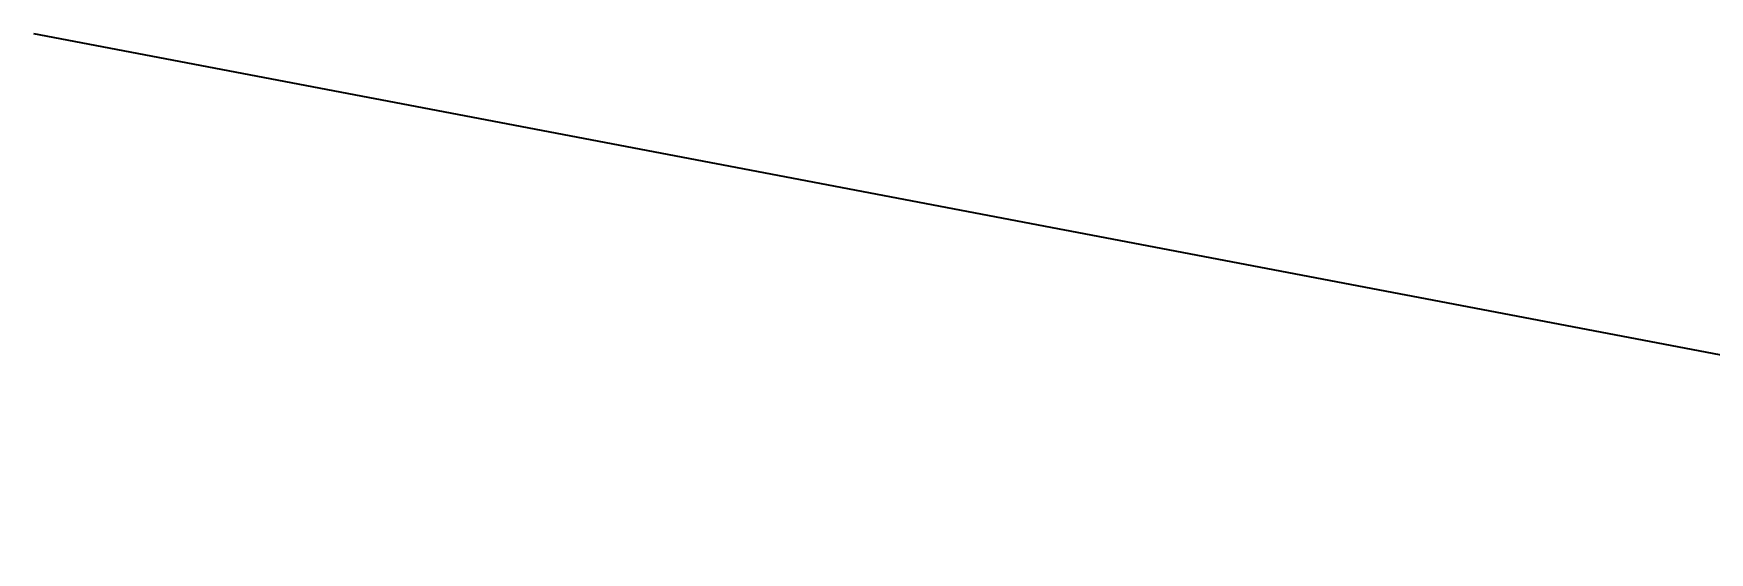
# Model space of a CAD drawing. Header units: millimetres. Extents: x -139278 to 641613, y -260926 to 217780.
# Drawn here: x 100419 to 118929, y 32394 to 38124 of the extents above; entities that cross this region are included whole.
import ezdxf

# ---------------------------------------------------------------- set-up
doc = ezdxf.new("R2010")
doc.units = ezdxf.units.MM
doc.styles.add('ISOCP', font='ISOCP', dxfattribs={"width": 0.9})
doc.dimstyles.new('M_150', dxfattribs={"dimscale": 150, "dimtxt": 2.5, "dimasz": 2, "dimexe": 2, "dimexo": 2, "dimgap": 1, "dimtad": 1, "dimlfac": 0.001, "dimzin": 1, "dimdsep": 46, "dimtxsty": 'ISOCP', "dimblk": 'OBLIQUE', "dimcen": 2.5, "dimclrd": 256, "dimclre": 256, "dimclrt": 256, "dimadec": 0, "dimazin": 0, "dimtfac": 1, "dimtmove": 2, "dimatfit": 3, "dimfxl": 0, "dimtolj": 1, "dimtzin": 0, "dimarcsym": 0})

# ---------------------------------------------------------------- blocks, each defined once
blk = doc.blocks.new('_OBLIQUE')
at = {"color": 0, "linetype": 'ByBlock'}
blk.add_line((-0.5, -0.5), (0.5, 0.5), dxfattribs=at)
blk = doc.blocks.new('*D248')
at = {"lineweight": -2}
blk.add_line((100419, 38124), (129890, 32513), dxfattribs=at)
at = {"layer": 'Defpoints', "color": 0}
for p in [(100419, 38124), (129890, 32513)]:
    blk.add_point(p, dxfattribs=at)
at = {"lineweight": -2, "xscale": 300, "yscale": 300, "zscale": 300, "rotation": 349.2200138161454}
blk.add_blockref('_OBLIQUE', (129890, 32513), dxfattribs=at)
at = {"insert": (128443, 33200), "char_height": 375, "attachment_point": 5, "rotation": 349.22, "style": 'ISOCP'}
blk.add_mtext('\\A1;R30.00', dxfattribs=at)

msp = doc.modelspace()

# ---------------------------------------------------------------- dimensions: what is measured, and where the dimension line sits
dim = msp.add_radius_dim(center=(100419.472, 38124.026), mpoint=(129890.051, 32512.881), dimstyle='M_150')
dim.commit()
dim.dimension.update_dxf_attribs({"geometry": '*D248', "text_midpoint": (128443.239, 33200.385), "dimtype": 164})

doc.saveas('drawing.dxf')
